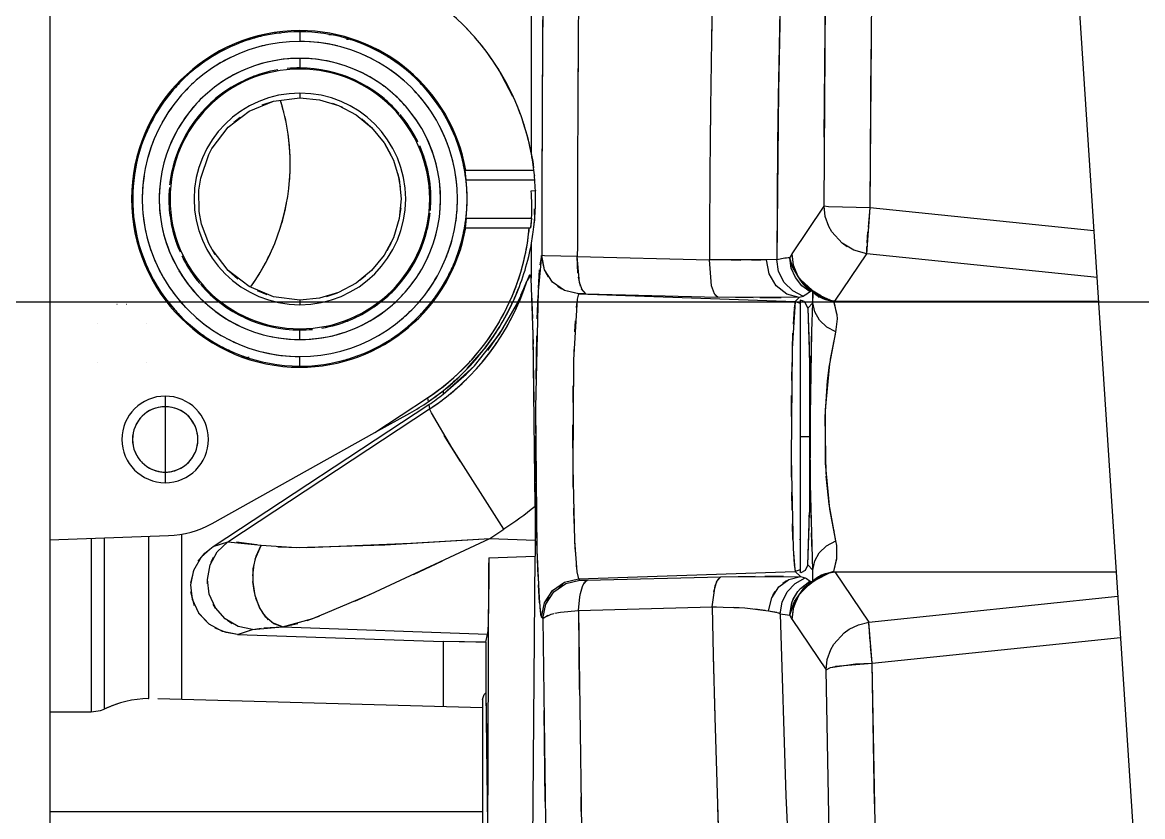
# Model space of a CAD drawing. Header units: millimetres. Extents: x 1084702 to 1166801, y 36632 to 124519.
# Drawn here: x 1103294.9 to 1103411.4, y 50076.4 to 50159 of the extents above; entities that cross this region are included whole.
import ezdxf

# ---------------------------------------------------------------- set-up
doc = ezdxf.new("R2010")
doc.units = ezdxf.units.MM
doc.header["$LTSCALE"] = 250
doc.linetypes.add('CENTER', pattern=[3, 2.5, -0.25, 0, -0.25])
doc.layers.get('0').update_dxf_attribs({"color": 255})
doc.layers.add('%posline', color=240, linetype='Continuous')
doc.layers.add('%symbol', color=1, linetype='Continuous')
doc.styles.add('ROMANS', font='ROMANS.shx', dxfattribs={"height": 100})
doc.dimstyles.new('dott', dxfattribs={"dimscale": 100, "dimtxt": 150, "dimasz": 0.01, "dimexe": 0.5, "dimexo": 1, "dimgap": 1, "dimtad": 1, "dimdsep": 46, "dimtxsty": 'ROMANS', "dimcen": 1.5, "dimclrd": 1, "dimclre": 1, "dimclrt": 2, "dimazin": 2, "dimtfac": 1, "dimtmove": 2, "dimatfit": 3, "dimldrblk": 'DOT', "dimfxl": 1, "dimtvp": 100, "dimtolj": 1, "dimarcsym": 0})

# ---------------------------------------------------------------- blocks, each defined once
blk = doc.blocks.new('_Dot')
at = {"color": 0, "linetype": 'ByBlock', "lineweight": -2}
blk.add_line((-0.5, 0), (-1, 0), dxfattribs=at)
at = {"color": 0, "linetype": 'ByBlock', "const_width": 0.5}
blk.add_lwpolyline([(-0.25, 0, 1), (0.25, 0, 1)], format="xyb", close=True, dxfattribs=at)
blk = doc.blocks.new('GENERATOR-BORDE')
for p, q in [((-1442.15, 77.43), (-1412.9, -368.89)), ((-1496.05, 50.28), (-1496.05, 15.36)), ((-1496.05, 50.28), (-1496.05, 15.36)), ((-1546.11, 49.4), (-1546.11, -24.73)), ((-1546.11, 49.4), (-1546.11, -24.73)), ((-1520.11, 28.2), (-1520.11, 28.08)), ((-1520.11, 28.2), (-1520.11, 28.08)), ((-1520.11, 28.08), (-1520.11, 27.08)), ((-1520.11, 28.08), (-1520.11, 27.08)), ((-1524.29, 27.63), (-1524.12, 27.62)), ((-1524.29, 27.63), (-1524.12, 27.62)), ((-1515.27, 27.31), (-1515.05, 27.31)), ((-1515.27, 27.31), (-1515.05, 27.31)), ((-1501.38, 26.83), (-1501.38, 26.83)), ((-1520.11, 25.32), (-1520.11, 24.32)), ((-1520.11, 25.32), (-1520.11, 24.32)), ((-1520.11, 24.32), (-1520.11, 24.2)), ((-1520.11, 24.32), (-1520.11, 24.2)), ((-1499.54, 24.3), (-1498.01, 21.37)), ((-1520.11, 21.7), (-1520.11, 21.23)), ((-1520.11, 21.7), (-1520.11, 21.23)), ((-1505.37, 19.94), (-1505.37, 19.8)), ((-1505.37, 19.94), (-1505.37, 19.8)), ((-1497.67, 20.7), (-1497.58, 20.54)), ((-1505.37, 17.61), (-1505.37, 17.61)), ((-1505.37, 17.61), (-1505.37, 17.61)), ((-1496.19, 16.1), (-1495.91, 14.59)), ((-1496.19, 16.1), (-1496.19, 16.1)), ((-1496.02, 15.08), (-1495.91, 14.59)), ((-1495.91, 14.59), (-1495.9, 14.39)), ((-1495.91, 14.59), (-1495.83, 13.94)), ((-1502.94, 13.7), (-1502.87, 13.7)), ((-1502.94, 13.7), (-1502.87, 13.7)), ((-1502.87, 13.7), (-1495.79, 13.7)), ((-1502.87, 13.7), (-1495.79, 13.7)), ((-1495.73, 13.18), (-1495.73, 13.14)), ((-1502.83, 12.7), (-1495.69, 12.7)), ((-1502.83, 12.7), (-1495.69, 12.7)), ((-1496.06, 11.55), (-1495.62, 11.59)), ((-1496.06, 11.55), (-1495.62, 11.59)), ((-1495.63, 11.62), (-1495.62, 11.57)), ((-1495.63, 11.62), (-1495.63, 11.62)), ((-1495.63, 11.62), (-1495.62, 11.59)), ((-1495.63, 11.62), (-1495.62, 11.59)), ((-1495.75, 9.68), (-1495.71, 8.41)), ((-1468.95, 5.01), (-1465.62, 9.94)), ((-1468.95, 5.01), (-1465.62, 9.94)), ((-1502.83, 8.7), (-1496.03, 8.7)), ((-1502.83, 8.7), (-1496.03, 8.7)), ((-1470.51, 8.95), (-1470.5, 8.96)), ((-1470.51, 8.95), (-1470.5, 8.96)), ((-1502.94, 7.7), (-1502.87, 7.7)), ((-1502.94, 7.7), (-1502.87, 7.7)), ((-1502.87, 7.7), (-1496.26, 7.7)), ((-1502.87, 7.7), (-1496.26, 7.7)), ((-1500.1, 7.7), (-1500.1, 7.67)), ((-1496.26, 7.7), (-1496.15, 7.7)), ((-1496.26, 7.7), (-1496.15, 7.7)), ((-1496.26, 7.7), (-1496.15, 7.7)), ((-1496.05, 6.12), (-1496.05, 2.45)), ((-1496.05, 6.12), (-1496.05, 2.45)), ((-1494.98, 4.82), (-1494.97, 4.83)), ((-1494.98, 4.82), (-1494.97, 4.83)), ((-1491.27, 4.71), (-1477.54, 4.37)), ((-1491.27, 4.71), (-1477.54, 4.37)), ((-1464.51, 0.08), (-1461.18, 5.01)), ((-1464.51, 0.08), (-1461.18, 5.01)), ((-1497.01, 2.37), (-1497, 2.38)), ((-1497.01, 2.37), (-1497, 2.38)), ((-1497.01, 2.37), (-1497, 2.38)), ((-1468.56, 3.14), (-1468.47, 3.14)), ((-1505.37, 1.6), (-1505.37, 1.47)), ((-1505.37, 1.6), (-1505.37, 1.47)), ((-1497.54, 0.97), (-1497.38, 1.38)), ((-1496.49, 2.23), (-1496.49, 2.23)), ((-1520.11, 0.17), (-1520.11, -0.3)), ((-1520.11, 0.17), (-1520.11, -0.3)), ((-1491.13, 0.82), (-1491.11, 0.83)), ((-1491.13, 0.82), (-1491.11, 0.83)), ((-1491.13, 0.82), (-1468.61, 0.03)), ((-1491.13, 0.82), (-1468.61, 0.03)), ((-1490.37, 0.84), (-1476.65, 0.49)), ((-1468.61, 0.03), (-1468.2, 0.44)), ((-1468.61, 0.03), (-1468.2, 0.44)), ((-1468.11, 0.16), (-1468.11, -0.12)), ((-1468.11, 0.16), (-1468.11, -0.12)), ((-1468.11, 0.12), (-1468.11, -0.12)), ((-1467.7, 0), (-1467.65, 0)), ((-1467.7, 0), (-1467.65, 0)), ((-1466.77, 0.99), (-1466.77, 1.01)), ((-1466.77, 0.99), (-1466.77, 1.01)), ((-1466.77, 0.99), (-1464.94, 0.16)), ((-1466.77, 0), (-1466.77, 0)), ((-1466.77, 0), (-1466.77, 0)), ((-1464.94, 0.16), (-1464.91, 0.15)), ((-1464.58, 0.05), (-1464.51, 0.08)), ((-1464.58, 0.05), (-1464.51, 0.08)), ((-1464.51, 0.08), (-1437.08, 0.08)), ((-1539.14, -0.24), (-1539.12, -0.23)), ((-1538.12, -0.23), (-1538.1, -0.24)), ((-1468.11, -0.12), (-1468.11, -27.86)), ((-1468.11, -0.12), (-1468.11, -0.7)), ((-1467.32, -0.64), (-1466.78, -0.1)), ((-1467.32, -0.64), (-1466.78, -0.1)), ((-1541.19, -2.3), (-1541.19, -2.3)), ((-1536.05, -2.3), (-1536.05, -2.3)), ((-1468.11, -1.49), (-1468.11, -1.5)), ((-1520.11, -2.8), (-1520.11, -2.92)), ((-1520.11, -2.8), (-1520.11, -2.92)), ((-1520.11, -3.92), (-1520.11, -2.92)), ((-1520.11, -3.92), (-1520.11, -2.92)), ((-1500.95, -4.92), (-1499.72, -3.19)), ((-1499.72, -3.19), (-1499.7, -3.14)), ((-1468.11, -3.12), (-1468.11, -4.52)), ((-1467.22, -3.16), (-1467.22, -3.16)), ((-1467.22, -3.16), (-1467.22, -3.16)), ((-1466.9, -3.17), (-1466.9, -3.17)), ((-1466.9, -3.17), (-1466.9, -3.17)), ((-1464.66, -4.35), (-1464.63, -4.35)), ((-1464.66, -4.35), (-1464.63, -4.35)), ((-1464.64, -4.22), (-1464.59, -4.14)), ((-1464.64, -4.22), (-1464.59, -4.14)), ((-1527.59, -5), (-1527.45, -4.99)), ((-1527.59, -5), (-1527.45, -4.99)), ((-1526.07, -5.74), (-1525.8, -5.74)), ((-1525.51, -5.75), (-1525.38, -5.75)), ((-1520.11, -6.68), (-1520.11, -5.68)), ((-1520.11, -6.68), (-1520.11, -5.68)), ((-1502.71, -6.93), (-1500.95, -4.92)), ((-1468.11, -5.78), (-1468.11, -7.98)), ((-1541.19, -6.3), (-1541.18, -6.32)), ((-1541.19, -6.3), (-1541.19, -6.3)), ((-1536.06, -6.32), (-1536.05, -6.3)), ((-1536.05, -6.3), (-1536.05, -6.3)), ((-1520.11, -6.68), (-1520.11, -6.8)), ((-1520.11, -6.68), (-1520.11, -6.8)), ((-1502.5, -6.15), (-1502.46, -6.15)), ((-1502.03, -6.16), (-1502.03, -6.16)), ((-1495.56, -6.27), (-1495.55, -6.27)), ((-1491.66, -6.34), (-1491.66, -6.34)), ((-1467.14, -6.11), (-1467.14, -9.87)), ((-1505.21, -9.24), (-1503.69, -7.93)), ((-1502.93, -7.18), (-1502.87, -7.12)), ((-1506.76, -10.38), (-1505.21, -9.24)), ((-1505.21, -9.24), (-1505.21, -9.61)), ((-1505.21, -9.24), (-1505.21, -9.61)), ((-1468.11, -8.72), (-1468.11, -10.63)), ((-1534.11, -9.8), (-1534.11, -10.9)), ((-1534.11, -9.8), (-1534.11, -10.9)), ((-1512.31, -13.59), (-1506.83, -9.97)), ((-1512.31, -13.59), (-1506.83, -9.97)), ((-1506.83, -9.97), (-1506.76, -10.38)), ((-1506.83, -9.97), (-1506.76, -10.38)), ((-1467.14, -9.48), (-1467.14, -14)), ((-1534.11, -10.9), (-1534.11, -14.3)), ((-1534.11, -10.9), (-1534.11, -14.3)), ((-1529.14, -25.43), (-1506.71, -10.67)), ((-1529.14, -25.43), (-1506.71, -10.67)), ((-1527.61, -24.94), (-1506.62, -11.13)), ((-1527.61, -24.94), (-1506.62, -11.13)), ((-1512.31, -13.59), (-1508.69, -11.57)), ((-1512.31, -13.59), (-1508.69, -11.57)), ((-1506.71, -10.67), (-1506.62, -11.13)), ((-1506.71, -10.67), (-1506.62, -11.13)), ((-1468.11, -12.32), (-1468.11, -13.63)), ((-1529.24, -23.03), (-1512.31, -13.59)), ((-1529.24, -23.03), (-1512.31, -13.59)), ((-1538.59, -14), (-1538.53, -14)), ((-1538.59, -14), (-1538.53, -14)), ((-1534.11, -14.3), (-1534.11, -17.7)), ((-1534.11, -14.3), (-1534.11, -17.7)), ((-1491.76, -14), (-1491.75, -14)), ((-1491.76, -14), (-1491.75, -14)), ((-1468.11, -14), (-1467.83, -14)), ((-1468.11, -14), (-1467.83, -14)), ((-1467.83, -14), (-1467.14, -14)), ((-1467.83, -14), (-1467.14, -14)), ((-1467.14, -14), (-1467.07, -14)), ((-1467.14, -14), (-1467.07, -14)), ((-1467.14, -14), (-1467.14, -18.52)), ((-1468.11, -16.1), (-1468.11, -17.79)), ((-1534.11, -17.7), (-1534.11, -18.8)), ((-1534.11, -17.7), (-1534.11, -18.8)), ((-1467.14, -18.13), (-1467.14, -21.89)), ((-1468.11, -19.68), (-1468.11, -21.02)), ((-1495.66, -21.25), (-1495.66, -24.76)), ((-1495.66, -21.25), (-1495.66, -24.76)), ((-1495.56, -21.73), (-1495.55, -21.73)), ((-1491.66, -21.66), (-1491.66, -21.66)), ((-1468.11, -22.67), (-1468.11, -25.89)), ((-1546.11, -24.73), (-1533.76, -24.29)), ((-1546.11, -24.73), (-1533.76, -24.29)), ((-1535.83, -24.37), (-1535.83, -41.24)), ((-1535.83, -24.37), (-1535.83, -41.24)), ((-1532.43, -24.16), (-1532.43, -41.32)), ((-1532.43, -24.16), (-1532.43, -41.32)), ((-1500.38, -24.59), (-1498.9, -23.62)), ((-1500.38, -24.59), (-1498.9, -23.62)), ((-1464.66, -23.65), (-1464.62, -23.65)), ((-1464.66, -23.65), (-1464.62, -23.65)), ((-1464.64, -23.78), (-1464.58, -23.87)), ((-1464.64, -23.78), (-1464.58, -23.87)), ((-1546.11, -24.73), (-1546.11, -42.61)), ((-1546.11, -24.73), (-1546.11, -42.61)), ((-1541.8, -24.57), (-1541.8, -42.63)), ((-1541.8, -24.57), (-1541.8, -42.63)), ((-1540.44, -24.53), (-1540.44, -42.35)), ((-1540.44, -24.53), (-1540.44, -42.35)), ((-1529.14, -25.43), (-1527.61, -24.94)), ((-1529.14, -25.43), (-1527.61, -24.94)), ((-1500.38, -24.59), (-1495.66, -24.76)), ((-1500.38, -24.59), (-1495.66, -24.76)), ((-1500.45, -26.62), (-1495.66, -26.45)), ((-1495.88, -56.44), (-1495.65, -26.45)), ((-1495.88, -56.44), (-1495.65, -26.45)), ((-1495.66, -26.45), (-1495.65, -26.45)), ((-1495.66, -26.45), (-1495.65, -26.45)), ((-1495.66, -26.45), (-1495.65, -26.45)), ((-1524.88, -27.55), (-1524.86, -27.55)), ((-1524.88, -27.55), (-1524.86, -27.55)), ((-1500.56, -56.35), (-1500.45, -27.13)), ((-1500.56, -56.35), (-1500.45, -27.13)), ((-1468.11, -27.13), (-1468.11, -27.86)), ((-1468.11, -27.86), (-1468.11, -28.15)), ((-1468.11, -27.86), (-1468.11, -28.1)), ((-1468.11, -27.86), (-1468.11, -28.15)), ((-1467.32, -27.34), (-1466.78, -27.88)), ((-1467.32, -27.34), (-1466.78, -27.88)), ((-1507.88, -28.14), (-1507.87, -28.15)), ((-1507.88, -28.14), (-1507.87, -28.15)), ((-1491.13, -28.8), (-1468.61, -28.02)), ((-1491.13, -28.8), (-1468.61, -28.02)), ((-1491.13, -28.8), (-1490.99, -28.94)), ((-1491.13, -28.8), (-1490.99, -28.94)), ((-1490.24, -28.95), (-1476.35, -28.6)), ((-1490.24, -28.95), (-1476.35, -28.6)), ((-1468.61, -28.02), (-1468.08, -28.55)), ((-1468.61, -28.02), (-1468.08, -28.55)), ((-1466.78, -28.97), (-1465.87, -28.41)), ((-1466.78, -28.98), (-1465.87, -28.41)), ((-1466.78, -28.98), (-1465.97, -28.48)), ((-1466.78, -28.97), (-1466.77, -29)), ((-1466.78, -28.97), (-1466.77, -29)), ((-1465.97, -28.48), (-1465.87, -28.41)), ((-1465.87, -28.41), (-1464.83, -28.1)), ((-1465.87, -28.41), (-1465.06, -28.18)), ((-1465.87, -28.41), (-1465.84, -28.39)), ((-1465.64, -28.3), (-1464.83, -28.1)), ((-1464.6, -28.04), (-1464.51, -28.08)), ((-1464.6, -28.04), (-1464.51, -28.08)), ((-1464.51, -28.08), (-1460.96, -33.32)), ((-1464.51, -28.08), (-1435.24, -28.08)), ((-1464.51, -28.08), (-1460.96, -33.32)), ((-1491.14, -32.08), (-1477.24, -31.72)), ((-1491.14, -32.08), (-1477.24, -31.72)), ((-1494.98, -32.8), (-1494.84, -32.93)), ((-1494.98, -32.8), (-1494.84, -32.93)), ((-1468.95, -33.01), (-1465.41, -38.25)), ((-1468.95, -33.01), (-1465.41, -38.25)), ((-1526.58, -34.57), (-1525.05, -34.08)), ((-1526.58, -34.57), (-1525.05, -34.08)), ((-1526.58, -34.57), (-1505.21, -35.32)), ((-1526.58, -34.57), (-1505.21, -35.32)), ((-1521.92, -33.79), (-1500.61, -34.54)), ((-1521.92, -33.79), (-1500.61, -34.54)), ((-1500.78, -35.37), (-1500.61, -34.54)), ((-1500.78, -35.37), (-1500.61, -34.54)), ((-1505.21, -35.32), (-1505.21, -42.06)), ((-1505.21, -35.32), (-1505.21, -42.06)), ((-1500.78, -35.37), (-1500.78, -40.64)), ((-1500.78, -35.37), (-1500.78, -40.64)), ((-1500.82, -40.7), (-1500.78, -40.65)), ((-1535.83, -41.24), (-1535.83, -41.24)), ((-1534.86, -41.25), (-1501.11, -42.17)), ((-1501.11, -41.35), (-1501.11, -42)), ((-1501.11, -41.35), (-1501.11, -42)), ((-1546.11, -42.61), (-1541.8, -42.63)), ((-1546.11, -42.61), (-1546.11, -44.73)), ((-1546.11, -42.61), (-1541.8, -42.63)), ((-1546.11, -42.61), (-1546.11, -53)), ((-1501.11, -42), (-1501.11, -42.17)), ((-1501.11, -42.17), (-1501.11, -53)), ((-1501.11, -42.19), (-1501.11, -42.2)), ((-1501.11, -42.42), (-1501.11, -43.18)), ((-1501.11, -43.78), (-1501.11, -45.24)), ((-1546.11, -45.63), (-1546.11, -48.54)), ((-1501.11, -46.21), (-1501.11, -48.9)), ((-1546.11, -48.96), (-1546.11, -53)), ((-1501.11, -49.28), (-1501.11, -53)), ((-1460.42, -50.64), (-1460.41, -50.64)), ((-1460.42, -50.64), (-1460.41, -50.64)), ((-1546.11, -53), (-1546.11, -54.42)), ((-1546.11, -53), (-1546.11, -54.42)), ((-1546.11, -53), (-1501.11, -53)), ((-1546.11, -53), (-1501.11, -53)), ((-1501.11, -53), (-1501.11, -56.51)), ((-1501.11, -53), (-1501.11, -63.83))]:
    blk.add_line(p, q)
at = {"linetype": 'CENTER'}
blk.add_line((-2671.23, 0), (68.87, 0), dxfattribs=at)
for points in [[(-1465.62, 9.94), (-1465.43, 36.93), (-1465.01, 63.6), (-1464.37, 89.68)], [(-1460.82, 9.76), (-1460.62, 36.29), (-1460.2, 62.48), (-1459.56, 88.11)], [(-1469.42, 55.65), (-1470, 39.21), (-1470.37, 22.01), (-1470.54, 4.39)], [(-1470.18, 32.27), (-1470.3, 26.55)], [(-1465.59, 17.13), (-1465.48, 32)], [(-1522.12, 27.91), (-1522.72, 27.93)], [(-1522.12, 27.91), (-1522.72, 27.93)], [(-1516.27, 27.74), (-1517.11, 27.77)], [(-1516.27, 27.74), (-1517.11, 27.77)], [(-1470.3, 26.52), (-1470.38, 21.34)], [(-1460.82, 9.76), (-1460.72, 26.29)], [(-1529.24, 15.97), (-1527.56, 18.15), (-1525.38, 19.82), (-1522.84, 20.87), (-1520.11, 21.23)], [(-1520.11, 21.23), (-1518.06, 21.02), (-1516.08, 20.42), (-1514.27, 19.45), (-1512.67, 18.14), (-1511.36, 16.55), (-1510.39, 14.73), (-1509.8, 12.75), (-1509.59, 10.7), (-1509.8, 8.65), (-1510.39, 6.67), (-1511.36, 4.85), (-1512.67, 3.26), (-1514.27, 1.95), (-1516.08, 0.98), (-1518.06, 0.38), (-1520.11, 0.17)], [(-1470.38, 21.33), (-1470.45, 16.42)], [(-1524.02, 20.48), (-1522.84, 20.87)], [(-1516.71, 20.66), (-1515.69, 20.25)], [(-1526.97, 18.7), (-1526.31, 19.21)], [(-1513.68, 19.03), (-1512.69, 18.16)], [(-1511.33, 16.49), (-1510.65, 15.3)], [(-1470.45, 16.41), (-1470.54, 4.39)], [(-1530.42, 12.86), (-1529.58, 15.32)], [(-1529.58, 15.32), (-1529.18, 16.07)], [(-1530.61, 11.63), (-1530.42, 12.86)], [(-1509.92, 13.31), (-1509.67, 11.97)], [(-1502.83, 12.7), (-1502.94, 13.7)], [(-1502.83, 12.7), (-1502.89, 13.23)], [(-1530.57, 9.41), (-1530.61, 11.63)], [(-1530.32, 8.08), (-1530.57, 9.41)], [(-1509.63, 9.78), (-1509.82, 8.53)], [(-1465.13, 7.84), (-1465.49, 8.86), (-1465.62, 9.94)], [(-1460.82, 9.76), (-1465.14, 9.87), (-1465.62, 9.94)], [(-1460.82, 9.76), (-1465.14, 9.87), (-1465.62, 9.94)], [(-1461.18, 5.01), (-1460.82, 9.76)], [(-1461.01, 7.77), (-1460.82, 9.76)], [(-1437.56, 7.38), (-1460.82, 9.76)], [(-1502.83, 8.7), (-1502.94, 7.7)], [(-1502.83, 8.7), (-1502.89, 8.17)], [(-1496.03, 8.7), (-1496.13, 7.78), (-1496.15, 7.7)], [(-1496.03, 8.7), (-1496.1, 7.94)], [(-1529.58, 6.08), (-1530.32, 8.08)], [(-1496.1, 7.94), (-1496.15, 7.7)], [(-1464.82, 7.29), (-1465.13, 7.84)], [(-1464.82, 7.29), (-1465.13, 7.84)], [(-1463.74, 6.09), (-1464.82, 7.28)], [(-1461.14, 6.13), (-1461.05, 7.27)], [(-1528.9, 4.89), (-1529.58, 6.08)], [(-1510.63, 6.14), (-1511.07, 5.32)], [(-1461.18, 5.01), (-1462.53, 5.37), (-1463.74, 6.09)], [(-1463.22, 5.72), (-1463.74, 6.09)], [(-1520.11, 0.17), (-1522.84, 0.53), (-1525.38, 1.58), (-1527.56, 3.25), (-1529.24, 5.43)], [(-1494.98, 4.82), (-1495.35, 1.1), (-1495.61, -11), (-1495.47, -25.8), (-1495.25, -30.82), (-1495.08, -32.51), (-1494.98, -32.8)], [(-1494.98, 4.82), (-1495.17, 3.85)], [(-1491.13, 0.82), (-1492.61, 1.17), (-1493.86, 2.04), (-1494.69, 3.32), (-1494.98, 4.82)], [(-1491.13, 0.82), (-1492.61, 1.17), (-1493.86, 2.04), (-1494.69, 3.32), (-1494.98, 4.82)], [(-1491.27, 4.71), (-1494.67, 4.79), (-1494.97, 4.83)], [(-1491.11, 0.83), (-1492.6, 1.18), (-1493.85, 2.05), (-1494.68, 3.33), (-1494.97, 4.83)], [(-1491.27, 4.71), (-1494.67, 4.79), (-1494.97, 4.83)], [(-1490.37, 0.84), (-1490.74, 1.18), (-1491.04, 2.02), (-1491.27, 4.71)], [(-1491.2, 3), (-1491.27, 4.71)], [(-1468.31, 2.62), (-1468.78, 3.77), (-1468.95, 5.01)], [(-1468.37, 2.73), (-1468.8, 3.83), (-1468.95, 5.01)], [(-1461.18, 5.01), (-1461.16, 5.76)], [(-1437.24, 2.52), (-1461.18, 5.01)], [(-1471.6, 4.38), (-1477.54, 4.37)], [(-1477.3, 4.36), (-1477.54, 4.37)], [(-1476.65, 0.49), (-1477.01, 0.83), (-1477.31, 1.68), (-1477.54, 4.37)], [(-1474.27, 4.31), (-1475.28, 4.32)], [(-1474.69, 4.32), (-1474.69, 4.31)], [(-1474.69, 4.32), (-1474.69, 4.31)], [(-1472.2, 4.35), (-1473.15, 4.32)], [(-1473.14, 4.32), (-1473.14, 4.32)], [(-1473.14, 4.32), (-1473.14, 4.32)], [(-1470.54, 4.39), (-1471.6, 4.38)], [(-1468.2, 0.44), (-1469.49, 0.79), (-1470.59, 1.66), (-1471.32, 2.91), (-1471.6, 4.38)], [(-1468.2, 0.44), (-1469.49, 0.79), (-1470.59, 1.66), (-1471.32, 2.91), (-1471.6, 4.38)], [(-1471.6, 4.38), (-1471.6, 4.38)], [(-1467.75, 0.57), (-1468.87, 1.14), (-1469.76, 2.03), (-1470.34, 3.14), (-1470.54, 4.39)], [(-1470.54, 4.39), (-1470.54, 4.38)], [(-1467.75, 0.57), (-1468.87, 1.14), (-1469.76, 2.03), (-1470.34, 3.14), (-1470.54, 4.39)], [(-1468.76, 3.32), (-1469.16, 4.49), (-1469.17, 4.59)], [(-1467.05, 1.05), (-1467.92, 1.68), (-1468.6, 2.52), (-1469.03, 3.52), (-1469.17, 4.59)], [(-1467.05, 1.05), (-1467.92, 1.68), (-1468.6, 2.52), (-1469.03, 3.52), (-1469.17, 4.59)], [(-1468.31, 2.62), (-1468.93, 3.7), (-1469.17, 4.57)], [(-1526.55, 2.36), (-1527.53, 3.22)], [(-1513.28, 2.7), (-1513.86, 2.24)], [(-1496.2, 2.82), (-1496.49, 2.23)], [(-1496.05, 2.45), (-1496.12, 2.82), (-1496.49, 2.23)], [(-1496.23, 2.8), (-1496.49, 2.23)], [(-1496.2, 2.82), (-1496.22, 2.8)], [(-1495.84, -4.41), (-1496.05, 2.45)], [(-1495.22, 3.32), (-1495.34, 1.44)], [(-1494.28, 2.58), (-1494.55, 3.05)], [(-1490.93, 1.64), (-1491.14, 2.57)], [(-1468.3, 2.61), (-1468.31, 2.63)], [(-1466.87, 1.21), (-1468.04, 2.28), (-1468.31, 2.62)], [(-1467.6, 1.82), (-1468.28, 2.58)], [(-1497.14, 0.68), (-1496.89, 1.24)], [(-1497.12, 0.72), (-1496.49, 2.23)], [(-1496.49, 2.23), (-1496.49, 2.23)], [(-1492.88, 1.31), (-1493.33, 1.6)], [(-1490.37, 0.84), (-1490.82, 1.34)], [(-1466.77, 1.02), (-1466.77, 1.02), (-1466.79, 1.05), (-1466.72, 0.99), (-1467.83, 2), (-1466.11, 0.47), (-1466.11, 0.47), (-1466.81, 1.11), (-1466.78, 1.09), (-1466.91, 1.11)], [(-1466.77, 1.02), (-1466.79, 1.05), (-1466.72, 0.99), (-1467.83, 2), (-1466.11, 0.47), (-1466.11, 0.47), (-1466.81, 1.11), (-1466.78, 1.09), (-1466.81, 1.11)], [(-1466.75, 1.12), (-1466.87, 1.21)], [(-1466.77, 1.13), (-1466.84, 1.18)], [(-1523.51, 0.73), (-1524.53, 1.14)], [(-1516.22, 0.92), (-1517.38, 0.53)], [(-1505.21, -9.61), (-1501.95, -6.64), (-1499.36, -3.36), (-1497.59, -0.3), (-1497.12, 0.71)], [(-1495.91, -1.74), (-1495.98, 0.82)], [(-1495.37, 0.65), (-1495.46, -1.77)], [(-1491.13, 0.82), (-1491.28, 0.27), (-1491.66, -6.02), (-1491.74, -17.2), (-1491.55, -24.84), (-1491.31, -28.06), (-1491.13, -28.8)], [(-1491.32, 0.02), (-1491.38, -0.57)], [(-1490.37, 0.84), (-1491.11, 0.83)], [(-1490.37, 0.84), (-1491.11, 0.83)], [(-1476.65, 0.49), (-1476.89, 0.66), (-1477.12, 1.06)], [(-1472.98, 0.42), (-1476.65, 0.49)], [(-1468.2, 0.44), (-1476.65, 0.49)], [(-1470.06, 0.41), (-1472.29, 0.41)], [(-1468.61, 0.03), (-1468.94, -4.84), (-1469.04, -16.22), (-1468.84, -25.69), (-1468.67, -27.82), (-1468.61, -28.02)], [(-1468.61, 0.03), (-1468.73, -0.64)], [(-1468.61, 0.03), (-1468.11, -0.12)], [(-1468.61, 0.03), (-1468.11, -0.12)], [(-1467.75, 0.57), (-1468.2, 0.44)], [(-1467.75, 0.57), (-1468.2, 0.44)], [(-1467.75, 0.08), (-1468.09, 0.18), (-1468.11, 0.16)], [(-1467.32, -0.64), (-1467.58, -0.06), (-1467.72, 0.05)], [(-1466.81, 1.11), (-1466.78, 1.09), (-1466.91, 1.11)], [(-1466.78, -0.1), (-1466.77, 0.87)], [(-1466.78, -0.1), (-1466.76, 0.82)], [(-1466.17, 0.59), (-1466.77, 1.01)], [(-1466.77, 0.88), (-1466.77, 0.99)], [(-1465.89, 0.58), (-1466.75, 1.12)], [(-1464.94, 0.15), (-1465.85, 0.44), (-1466.66, 0.93)], [(-1465.17, 0.25), (-1465.74, 0.51)], [(-1465.14, 0.24), (-1465.59, 0.44)], [(-1465.03, 0.19), (-1465.13, 0.23)], [(-1464.51, 0.08), (-1464.76, 0.12)], [(-1464.51, 0.08), (-1464.76, 0.12)], [(-1464.28, -1.27), (-1464.58, 0.05)], [(-1464.58, 0.05), (-1464.58, 0.05)], [(-1495.98, -0.39), (-1495.98, -0.39)], [(-1495.44, -0.62), (-1495.44, -0.62)], [(-1468.74, -0.71), (-1468.84, -2.33)], [(-1467.32, -0.64), (-1467.18, -4.65)], [(-1467.32, -0.64), (-1467.14, -6.11)], [(-1467.07, -14), (-1466.9, -3.08), (-1466.78, -0.1)], [(-1464.38, -3.13), (-1465.34, -2.62), (-1466.1, -1.9), (-1466.59, -1.04), (-1466.78, -0.1)], [(-1464.38, -3.13), (-1465.34, -2.62), (-1466.1, -1.9), (-1466.59, -1.04), (-1466.78, -0.1)], [(-1464.27, -1.35), (-1464.57, -0.08)], [(-1495.66, -21.25), (-1495.86, -3.52), (-1495.89, -2.25)], [(-1491.49, -1.97), (-1491.55, -3.11)], [(-1464.38, -3.14), (-1464.23, -1.76), (-1464.27, -1.36)], [(-1500.57, -5.04), (-1498.96, -2.75)], [(-1468.89, -3.27), (-1468.94, -4.91)], [(-1466.94, -4.37), (-1466.89, -2.74)], [(-1464.38, -24.85), (-1465.03, -21.56), (-1465.47, -16.76), (-1465.47, -11.24), (-1465.03, -6.44), (-1464.38, -3.14)], [(-1464.96, -5.95), (-1464.44, -3.37)], [(-1464.38, -3.15), (-1464.38, -3.14)], [(-1495.51, -3.53), (-1495.58, -8.04)], [(-1467.25, -3.69), (-1467.25, -3.69)], [(-1467.25, -3.69), (-1467.25, -3.69)], [(-1466.96, -3.8), (-1466.97, -3.8)], [(-1466.96, -3.8), (-1466.97, -3.8)], [(-1495.83, -5.16), (-1495.84, -4.69)], [(-1491.62, -4.96), (-1491.67, -6.49)], [(-1467.16, -5.53), (-1467.14, -6.11)], [(-1467.03, -8.41), (-1466.98, -5.64)], [(-1505.21, -9.61), (-1502.82, -7.53), (-1502.1, -6.8)], [(-1495.74, -10.43), (-1495.81, -6.01)], [(-1468.97, -6.32), (-1469.01, -8.19)], [(-1467.14, -6.11), (-1467.07, -14)], [(-1465.41, -17.92), (-1465.5, -11.96), (-1465.25, -8.2), (-1465.05, -6.56)], [(-1491.72, -8.74), (-1491.74, -10.46)], [(-1495.6, -10.28), (-1495.62, -13.68)], [(-1469.03, -9.72), (-1469.04, -11.91)], [(-1467.07, -13.81), (-1467.04, -9.63)], [(-1498.9, -23.62), (-1504.32, -15.15), (-1506.44, -11.55), (-1506.62, -11.13)], [(-1491.76, -12.78), (-1491.76, -15.2)], [(-1503.41, -16.61), (-1505.1, -13.88)], [(-1495.68, -16.23), (-1495.69, -13.94)], [(-1495.62, -14.68), (-1495.6, -18.73)], [(-1467.07, -14), (-1467.14, -21.89)], [(-1467.07, -14), (-1467.09, -18.52)], [(-1466.78, -27.88), (-1467.05, -17.67), (-1467.07, -14)], [(-1467.04, -18.53), (-1467.07, -14.28)], [(-1469.04, -16.08), (-1469.03, -18.22)], [(-1495.66, -21.25), (-1495.67, -16.4)], [(-1491.74, -17.5), (-1491.72, -19.26)], [(-1464.38, -24.85), (-1465.1, -21.05), (-1465.39, -18.11)], [(-1469.01, -19.79), (-1468.97, -21.62)], [(-1466.97, -22.49), (-1467.03, -19.73)], [(-1495.58, -20.25), (-1495.5, -24.56)], [(-1491.67, -21.46), (-1491.62, -23.03)], [(-1467.32, -27.34), (-1467.14, -21.89)], [(-1467.15, -22.39), (-1467.14, -21.91)], [(-1467.14, -21.89), (-1467.14, -21.89)], [(-1468.94, -23.07), (-1468.89, -24.71)], [(-1467.32, -27.34), (-1467.17, -23.29)], [(-1467.25, -24.31), (-1467.25, -24.31)], [(-1467.25, -24.31), (-1467.25, -24.31)], [(-1466.97, -24.2), (-1466.96, -24.2)], [(-1466.97, -24.2), (-1466.96, -24.2)], [(-1466.87, -25.93), (-1466.93, -24.02)], [(-1526.58, -34.57), (-1528.16, -34.27), (-1529.55, -33.52), (-1530.63, -32.38), (-1531.29, -30.96), (-1531.46, -29.41), (-1531.13, -27.88), (-1530.33, -26.51), (-1529.14, -25.43)], [(-1530.67, -26.97), (-1529.99, -26.12), (-1529.14, -25.43)], [(-1525.05, -34.08), (-1526.54, -33.75), (-1527.86, -32.97), (-1528.89, -31.82), (-1529.53, -30.4), (-1529.72, -28.85), (-1529.44, -27.33), (-1528.71, -25.99), (-1527.61, -24.94)], [(-1527.61, -24.94), (-1524.14, -25.31)], [(-1526.69, -24.96), (-1524.57, -25.24)], [(-1521.92, -33.79), (-1522.82, -33.47), (-1523.64, -32.78), (-1524.3, -31.78), (-1524.76, -30.54), (-1524.98, -29.16), (-1524.95, -27.76), (-1524.66, -26.44), (-1524.13, -25.31)], [(-1524.75, -26.76), (-1524.15, -25.34)], [(-1524.14, -25.31), (-1524.13, -25.31)], [(-1524.14, -25.31), (-1524.13, -25.31)], [(-1524.13, -25.31), (-1520.46, -25.54), (-1511.29, -25.25), (-1500.38, -24.59)], [(-1522.4, -25.48), (-1520.13, -25.54)], [(-1521.92, -33.79), (-1518.77, -32.91), (-1512.77, -30.4), (-1500.38, -24.59)], [(-1519.38, -25.54), (-1508.59, -25.1), (-1500.38, -24.59)], [(-1500.38, -24.59), (-1500.38, -24.59)], [(-1495.66, -24.76), (-1495.66, -26.45)], [(-1495.66, -24.76), (-1495.66, -26.45)], [(-1495.5, -24.87), (-1495.38, -28.57)], [(-1491.55, -24.87), (-1491.49, -26.01)], [(-1468.13, -24.73), (-1468.12, -24.72)], [(-1468.13, -24.73), (-1468.12, -24.72)], [(-1466.78, -27.88), (-1466.59, -26.94), (-1466.11, -26.08), (-1465.35, -25.36), (-1464.38, -24.85)], [(-1466.78, -27.88), (-1466.59, -26.94), (-1466.11, -26.08), (-1465.35, -25.36), (-1464.38, -24.85)], [(-1464.28, -26.63), (-1464.28, -25.33), (-1464.38, -24.85)], [(-1529.34, -27.08), (-1529.08, -26.54)], [(-1500.45, -26.62), (-1500.46, -28.21)], [(-1495.47, -25.63), (-1495.48, -25.63)], [(-1468.84, -25.65), (-1468.74, -27.28)], [(-1464.6, -28.04), (-1464.28, -26.64)], [(-1464.6, -28.04), (-1464.29, -26.73)], [(-1531.45, -29.23), (-1531.1, -27.81)], [(-1525, -28.47), (-1524.87, -27.26)], [(-1508.31, -28.35), (-1505.28, -26.92)], [(-1500.45, -26.96), (-1500.55, -33.8), (-1500.61, -34.54)], [(-1491.38, -27.41), (-1491.32, -28)], [(-1468.73, -27.34), (-1468.63, -27.97), (-1468.61, -28.02)], [(-1468.11, -27.86), (-1468.61, -28.02)], [(-1468.11, -27.86), (-1468.61, -28.02)], [(-1467.59, -27.93), (-1468.02, -28.16), (-1468.11, -28.15)], [(-1467.32, -27.34), (-1467.58, -27.92)], [(-1466.77, -28.81), (-1466.78, -27.88)], [(-1466.77, -28.85), (-1466.78, -27.88)], [(-1529.72, -29.31), (-1529.72, -28.82)], [(-1524.84, -30.23), (-1524.99, -29.08)], [(-1500.46, -28.56), (-1500.49, -31.24)], [(-1494.98, -32.8), (-1494.69, -31.3), (-1493.86, -30.02), (-1492.61, -29.15), (-1491.13, -28.8)], [(-1494.98, -32.8), (-1494.69, -31.3), (-1493.86, -30.02), (-1492.61, -29.15), (-1491.13, -28.8)], [(-1494.84, -32.93), (-1494.55, -31.44), (-1493.72, -30.16), (-1492.47, -29.28), (-1490.99, -28.94)], [(-1490.99, -28.94), (-1490.24, -28.95)], [(-1490.99, -28.94), (-1490.24, -28.95)], [(-1490.74, -29.58), (-1490.51, -29.13), (-1490.24, -28.95)], [(-1490.64, -29.34), (-1490.24, -28.95)], [(-1477.24, -31.72), (-1476.95, -29.53), (-1476.67, -28.87), (-1476.35, -28.6)], [(-1477.09, -30.15), (-1476.77, -29.04), (-1476.35, -28.6)], [(-1476.35, -28.6), (-1472.78, -28.53)], [(-1476.35, -28.6), (-1468.08, -28.55)], [(-1474.28, -28.56), (-1474.28, -28.56)], [(-1471.77, -28.52), (-1469.82, -28.52)], [(-1471.41, -32.13), (-1471.06, -30.77), (-1470.32, -29.64), (-1469.28, -28.86), (-1468.08, -28.55)], [(-1470.18, -32.44), (-1469.99, -31.24), (-1469.46, -30.15), (-1468.62, -29.27), (-1467.57, -28.68)], [(-1469.89, -29.24), (-1469.51, -28.98)], [(-1468.17, -28.54), (-1468.08, -28.55)], [(-1468.08, -28.55), (-1467.57, -28.68)], [(-1468.08, -29.81), (-1467.05, -29.03)], [(-1468.08, -29.8), (-1467.09, -29.05)], [(-1467.58, -29.63), (-1466.9, -29.09)], [(-1467.57, -29.62), (-1466.92, -29.1)], [(-1467.22, -29.45), (-1466.74, -29.09)], [(-1467.19, -29.43), (-1466.75, -29.09)], [(-1466.9, -29.09), (-1466.77, -29.01), (-1466.77, -29)], [(-1466.9, -29.09), (-1466.81, -29.08)], [(-1466.81, -29.08), (-1466.77, -29)], [(-1466.78, -28.97), (-1465.88, -28.39)], [(-1466.78, -28.97), (-1466.77, -28.86)], [(-1466.78, -28.97), (-1466.78, -28.96)], [(-1466.77, -28.97), (-1465.76, -28.33), (-1464.6, -28.04)], [(-1466.74, -29.08), (-1466.49, -28.91)], [(-1466.48, -28.91), (-1465.07, -28.19)], [(-1466.47, -28.9), (-1465.05, -28.18)], [(-1465.65, -28.29), (-1464.61, -28.04)], [(-1465.06, -28.18), (-1464.51, -28.08)], [(-1465.06, -28.18), (-1465.04, -28.18)], [(-1465.04, -28.18), (-1464.51, -28.08)], [(-1531.07, -31.59), (-1531.45, -30.15)], [(-1495.34, -29.41), (-1495.22, -31.3)], [(-1493.2, -29.71), (-1492.75, -29.42)], [(-1490.95, -30.32), (-1490.74, -29.58)], [(-1490.95, -30.32), (-1490.74, -29.58)], [(-1470.94, -30.52), (-1470.7, -30.11)], [(-1468.83, -30.93), (-1468.33, -30.1)], [(-1468.82, -30.91), (-1468.35, -30.12)], [(-1468.34, -30.11), (-1468.08, -29.81)], [(-1468.22, -30.47), (-1467.71, -29.77)], [(-1468.22, -30.47), (-1467.72, -29.77)], [(-1468.11, -30.34), (-1467.75, -29.94)], [(-1468.1, -30.32), (-1467.22, -29.46)], [(-1467.71, -29.77), (-1467.58, -29.62)], [(-1528.87, -31.85), (-1529.12, -31.43)], [(-1524.28, -31.82), (-1524.68, -30.82)], [(-1514.41, -31.13), (-1512.55, -30.3)], [(-1500.49, -31.37), (-1500.54, -33.49)], [(-1494.43, -31.16), (-1494.15, -30.69)], [(-1491.14, -32.08), (-1491.01, -30.67)], [(-1491.14, -32.08), (-1491.01, -30.67)], [(-1491.01, -30.67), (-1490.95, -30.32)], [(-1469.18, -32.57), (-1468.69, -31.16), (-1468.22, -30.47)], [(-1469.18, -32.57), (-1468.97, -31.29)], [(-1469.18, -32.5), (-1468.98, -31.3)], [(-1469.18, -32.57), (-1468.77, -31.3)], [(-1468.97, -31.29), (-1468.83, -30.92)], [(-1468.95, -33.01), (-1468.76, -31.69), (-1468.22, -30.47)], [(-1468.95, -33.01), (-1468.8, -31.86), (-1468.39, -30.77)], [(-1468.22, -30.47), (-1468.12, -30.34)], [(-1468.22, -30.47), (-1468.2, -30.44)], [(-1468.22, -30.47), (-1468.22, -30.47)], [(-1460.96, -33.32), (-1435.07, -30.59)], [(-1529.51, -33.55), (-1530.65, -32.35)], [(-1523.38, -33.05), (-1524, -32.3)], [(-1495.17, -31.82), (-1495.03, -32.7), (-1494.98, -32.8)], [(-1494.84, -32.9), (-1493.99, -32.47), (-1493.72, -32.4)], [(-1494.84, -32.93), (-1494.33, -32.58)], [(-1493.6, -32.38), (-1493.02, -32.27)], [(-1493.02, -32.27), (-1491.14, -32.08)], [(-1491.14, -32.08), (-1490.71, -64.96), (-1489.92, -96.14), (-1489.68, -102.94)], [(-1491.14, -32.08), (-1491.06, -40.29)], [(-1477.24, -31.72), (-1473.84, -31.82), (-1471.41, -32.13)], [(-1477.24, -31.72), (-1477.24, -31.75)], [(-1477.24, -31.72), (-1476.8, -31.72)], [(-1477.24, -31.72), (-1477.14, -36.73)], [(-1475.02, -31.75), (-1473.84, -31.82)], [(-1472.83, -31.91), (-1471.73, -32.06)], [(-1471.41, -32.13), (-1470.31, -32.34), (-1470.18, -32.44)], [(-1471.41, -32.13), (-1470.52, -32.28)], [(-1470.18, -32.44), (-1469.6, -51.35), (-1468.77, -68.99), (-1467.71, -84.93), (-1466.45, -98.77), (-1464.97, -110.44), (-1463.35, -119.26)], [(-1470.18, -32.44), (-1469.6, -51.35), (-1468.77, -68.99), (-1467.71, -84.93), (-1466.45, -98.77), (-1464.97, -110.44), (-1463.35, -119.26)], [(-1469.18, -32.55), (-1469.18, -32.55)], [(-1527.14, -33.47), (-1527.65, -33.14)], [(-1521.92, -33.79), (-1523.04, -33.33)], [(-1521.92, -33.79), (-1520.33, -33.43)], [(-1519.35, -33.12), (-1518.03, -32.63)], [(-1500.55, -33.55), (-1500.61, -34.54)], [(-1494.84, -32.93), (-1494.84, -32.96)], [(-1494.84, -32.93), (-1494.41, -67.15), (-1493.62, -99.38), (-1493.38, -106.41)], [(-1463.01, -34.03), (-1462.02, -33.57), (-1460.96, -33.32)], [(-1460.93, -33.99), (-1460.96, -33.32)], [(-1460.61, -37.58), (-1460.96, -33.32)], [(-1526.58, -34.57), (-1527.78, -34.39), (-1528.9, -33.94)], [(-1525.05, -34.08), (-1521.92, -33.79)], [(-1525.05, -34.08), (-1524.15, -33.93)], [(-1523.84, -33.9), (-1521.92, -33.79)], [(-1464.61, -35.6), (-1463.53, -34.4)], [(-1463.53, -34.4), (-1463.01, -34.03)], [(-1463.53, -34.4), (-1463.01, -34.03)], [(-1460.82, -35.33), (-1460.91, -34.32)], [(-1460.6, -37.58), (-1434.79, -34.9)], [(-1500.78, -35.37), (-1505.21, -35.32)], [(-1501.9, -35.38), (-1505.21, -35.32)], [(-1500.78, -35.37), (-1501.77, -35.38)], [(-1464.92, -36.15), (-1464.61, -35.6)], [(-1464.92, -36.15), (-1464.61, -35.6)], [(-1460.61, -37.58), (-1460.78, -35.77)], [(-1477.14, -36.73), (-1476.97, -43.19)], [(-1477.13, -36.8), (-1476.98, -43.12)], [(-1465.41, -38.25), (-1465.28, -37.18), (-1464.92, -36.15)], [(-1465.41, -38.25), (-1464.94, -38.01), (-1462.36, -37.65), (-1460.61, -37.58)], [(-1463.35, -119.25), (-1464.64, -79.63), (-1465.41, -38.25)], [(-1464.94, -38.01), (-1464.48, -37.9)], [(-1464.43, -37.89), (-1460.61, -37.58)], [(-1458.54, -117.17), (-1459.84, -78.24), (-1460.61, -37.58)], [(-1460.39, -52.18), (-1460.61, -37.58)], [(-1501.11, -41.35), (-1500.96, -40.83), (-1500.78, -40.64)], [(-1500.78, -40.64), (-1500.61, -51.21)], [(-1500.78, -40.64), (-1500.61, -54.42), (-1500.74, -64.66), (-1500.78, -65.36)], [(-1535.83, -41.24), (-1535.82, -41.24)], [(-1535.83, -41.24), (-1535.82, -41.24)], [(-1541.8, -42.63), (-1540.83, -42.5), (-1540.44, -42.35)], [(-1541.8, -42.63), (-1540.83, -42.5), (-1540.44, -42.35)], [(-1494.76, -42.47), (-1494.64, -51.96)], [(-1476.97, -43.19), (-1476.7, -52.24)], [(-1490.92, -51.48), (-1490.9, -52.99)], [(-1476.7, -52.23), (-1476.54, -56.81)], [(-1476.69, -52.52), (-1476.54, -56.73)]]:
    blk.add_lwpolyline(points)
for centre, radius, start, end in [((2537.93, 0.53), 4032.9, 179.42073, 179.93902), ((2282.89, 0.52), 3774.16, 179.4043, 179.93641), ((117.99, 0.55), 1595.53, 178.7469, 179.00999), ((117.99, 0.55), 1595.53, 178.75167, 179.00941), ((-1521.11, 10.7), 25.5, 36.6269, 70.906), ((-1521.11, 10.7), 25.5, 36.6269, 70.906), ((2537.93, 0.53), 4032.9, 179.54263, 179.68874), ((-1520.11, 10.7), 17.5, 90, 270), ((-1520.11, 10.7), 17.5, 90, 270), ((-1520.11, 10.7), 17.38, 89.9991, 122.6658), ((-1520.11, 10.7), 17.5, 9.8709, 90), ((-1520.11, 10.7), 17.5, 9.8709, 90), ((-1520.11, 10.7), 17.38, 57.3013, 90.0009), ((-1521.1, 10.71), 25.49, 36.6229, 44.1307), ((117.99, 0.55), 1595.53, 179.00999, 179.27691), ((-1520.11, 10.7), 16.38, 89.9998, 270.0002), ((-1520.11, 10.7), 17.38, 105.1421, 110.3427), ((-1520.11, 10.7), 16.38, 269.9998, 90.0002), ((-1520.11, 10.7), 16.38, 89.9998, 90.0076), ((-1520.11, 10.7), 16.38, 76.1661, 90.0004), ((-1520.11, 10.7), 17.38, 69.6572, 74.8579), ((-1520.11, 10.7), 17.38, 120.4717, 126.2733), ((-1520.11, 10.7), 17.38, 116.0498, 118.287), ((-1520.11, 10.7), 16.38, 102.1725, 108.8613), ((-1520.11, 10.7), 16.38, 62.2681, 66.2789), ((-1520.11, 10.7), 17.38, 61.713, 63.9502), ((-1520.11, 10.7), 17.38, 53.7266, 59.5283), ((-1521.11, 10.7), 25.5, 32.2281, 36.627), ((-1521.09, 10.71), 25.48, 6.7482, 36.6371), ((-1521.09, 10.71), 25.48, 6.7481, 36.6371), ((-1520.11, 10.7), 17.38, 122.7779, 188.1643), ((-1520.11, 10.7), 14.62, 89.9998, 270.0002), ((-1520.11, 10.7), 16.38, 116.0674, 122.8832), ((-1520.11, 10.7), 14.62, 89.9998, 108.0241), ((-1520.11, 10.7), 14.62, 269.9998, 90.0002), ((-1520.11, 10.7), 14.62, 72.194, 90.0002), ((-1520.11, 10.7), 17.38, 302.8085, 57.2384), ((2282.89, 0.52), 3774.16, 179.63371, 179.72148), ((-1520.11, 10.7), 13.5, 90, 270), ((-1520.11, 10.7), 13.5, 90, 270), ((-1520.11, 10.7), 17.38, 129.7165, 133.1007), ((-1520.11, 10.7), 14.62, 112.9647, 126.813), ((-1520.11, 10.7), 13.62, 109.0899, 114.9215), ((-1520.11, 10.7), 13.62, 99.6369, 112.6988), ((-1520.11, 10.7), 13.62, 89.9991, 95.5122), ((-1520.11, 10.7), 13.62, 40.6265, 90.0009), ((-1520.11, 10.7), 13.5, 270, 90), ((-1520.11, 10.7), 13.5, 270, 90), ((-1520.11, 10.7), 13.62, 65.0785, 70.9101), ((-1520.11, 10.7), 14.62, 53.164, 67.1218), ((-1520.11, 10.7), 16.38, 48.3195, 54.7776), ((-1520.11, 10.7), 17.38, 46.8993, 50.2835), ((-1521.11, 10.7), 25.5, 26.6544, 30.8617), ((-1520.11, 10.7), 17.38, 135.9954, 141.7482), ((-1520.11, 10.7), 13.62, 114.4333, 172.7471), ((-1520.11, 10.7), 16.38, 129.8807, 136.9868), ((-1520.11, 10.7), 17.38, 38.2519, 44.0046), ((-1520.11, 10.7), 14.62, 131.7142, 149.545), ((-1520.11, 10.7), 11, 90, 270), ((-1520.11, 10.7), 11, 90, 270), ((-1520.11, 10.7), 13.62, 128.1345, 135.6532), ((-1520.11, 10.7), 13.62, 124.5742, 126.2766), ((-1520.11, 10.7), 11, 270, 90), ((-1520.11, 10.7), 11, 270, 90), ((-1520.11, 10.7), 13.62, 53.7234, 54.5275), ((-1520.11, 10.7), 13.62, 44.3468, 51.8655), ((-1520.11, 10.7), 14.62, 30.7223, 48.5279), ((-1520.11, 10.7), 16.38, 34.4352, 43.5141), ((-1520.11, 10.7), 17.38, 144.2325, 147.4408), ((-1520.11, 10.7), 16.38, 143.726, 150.8121), ((-1543.07, 14.34), 21.96, 17.0932, 17.3512), ((-1543.07, 14.34), 21.96, 0, 17.3496), ((-1543.07, 14.34), 21.96, 14.3148, 17.35), ((-1520.11, 10.7), 17.38, 32.5592, 35.7675), ((-1521.11, 10.7), 25.5, 18.8576, 22.7022), ((117.99, 0.55), 1595.53, 179.27686, 179.46631), ((117.99, 0.55), 1595.53, 179.28128, 179.46365), ((-1520.11, 10.7), 17.38, 151.7298, 157.1448), ((-1543.07, 14.34), 21.96, 0, 13.0072), ((-1543.07, 14.34), 21.96, 12.0007, 12.0124), ((-1520.11, 10.7), 13.62, 26.7795, 40.1503), ((-1520.11, 10.7), 13.62, 34.9446, 37.3154), ((-1520.11, 10.7), 17.38, 22.8553, 28.2701), ((-1521.11, 10.7), 25.5, 17.2981, 18.708), ((-1521.11, 10.7), 25.5, 12.4467, 18.6991), ((2537.93, 0.53), 4032.9, 179.7367, 179.93902), ((-1520.11, 10.7), 14.62, 152.0276, 167.0683), ((-1520.11, 10.7), 13.62, 145.0304, 145.0554), ((-1520.11, 10.7), 13.62, 25.7023, 32.7835), ((-1520.11, 10.7), 16.38, 20.6231, 28.8841), ((-1520.11, 10.7), 17.38, 159.0851, 159.9545), ((-1520.11, 10.7), 16.38, 157.6418, 164.4661), ((-1520.11, 10.7), 14.62, 12.5384, 27.4001), ((-1520.11, 10.7), 13.62, 11.1113, 23.8781), ((-1520.11, 10.7), 13.62, 16.1342, 20.8744), ((-1520.11, 10.7), 16.38, 5.3227, 19.111), ((-1521.11, 10.7), 25.5, 12.22, 12.2775), ((-1521.11, 10.7), 25.5, 12.2016, 12.2145), ((117.99, 0.55), 1595.53, 179.46628, 179.86309), ((-1520.11, 10.7), 17.38, 168.4249, 172.4561), ((-1520.11, 10.7), 13.62, 162.3194, 163.8658), ((-1543.07, 14.34), 21.96, 324.6135, 0), ((-1543.07, 14.34), 21.96, 324.6251, 0), ((-1543.07, 14.34), 21.96, 355.4277, 0), ((-1520.11, 10.7), 17.38, 7.5439, 11.575), ((-1520.11, 10.7), 16.38, 171.5571, 178.3523), ((-1520.11, 10.7), 13.62, 166.4398, 173.813), ((-1520.11, 10.7), 13.62, 5.674, 13.5603), ((-1521.12, 10.7), 25.51, 4.5002, 6.757), ((-1521.12, 10.7), 25.51, 4.5002, 6.757), ((-1520.11, 10.7), 14.62, 175.3234, 187.2668), ((-1520.11, 10.7), 13.62, 174.9614, 187.8962), ((-1520.11, 10.7), 13.62, 354.9614, 7.8962), ((-1520.11, 10.7), 14.62, 355.3234, 7.2668), ((-1520.11, 10.7), 17.4, 353.3979, 6.6021), ((-1520.11, 10.7), 17.4, 353.3979, 6.6021), ((-1521.11, 10.7), 25.5, 1.9979, 4.4883), ((-1521.11, 10.7), 25.5, 1.9979, 4.4883), ((-1520.11, 10.7), 13.62, 177.8273, 182.5483), ((-1520.11, 10.7), 13.62, 357.8273, 2.5483), ((-1520.04, 9.87), 24.04, 357.2204, 4.0126), ((-1520.04, 9.87), 24.04, 357.2204, 4.0126), ((-1521.11, 10.7), 25.5, 352.2517, 2.0082), ((-1521.11, 10.7), 25.5, 352.2432, 1.7924), ((-1521.11, 10.7), 25.5, 357.6928, 359.826), ((-1520.11, 10.7), 13.62, 185.674, 193.5603), ((-1543.07, 14.34), 21.96, 343.2196, 349.1077), ((-1520.11, 10.7), 16.38, 351.5571, 358.3523), ((-1520.11, 10.7), 17.38, 187.5439, 191.575), ((-1520.11, 10.7), 17.38, 188.2046, 270.0009), ((-1520.11, 10.7), 16.38, 185.3227, 199.111), ((-1520.11, 10.7), 13.62, 294.4333, 352.7471), ((-1520.11, 10.7), 13.62, 346.4398, 353.813), ((-1520.11, 10.7), 17.38, 348.4249, 352.4561), ((-1521.11, 10.7), 25.5, 354.253, 356.5606), ((-1520.11, 10.7), 14.62, 192.5384, 207.4001), ((-1520.11, 10.7), 13.62, 191.1113, 203.8781), ((-1520.11, 10.7), 17.5, 270, 350.1291), ((-1520.11, 10.7), 17.5, 270, 350.1291), ((-1520.11, 10.7), 14.62, 332.0276, 347.0683), ((-1519.94, 9.87), 23.78, 303.4467, 354.7653), ((-1519.94, 9.87), 23.78, 348.5043, 354.7653), ((-1521.11, 10.7), 25.5, 348.0348, 352.2479), ((-1520.11, 10.7), 13.62, 196.1342, 200.8744), ((-1520.11, 10.7), 13.62, 342.3194, 343.8658), ((-1520.11, 10.7), 16.38, 337.6418, 344.4661), ((-1520.11, 10.7), 17.38, 200.0454, 200.9149), ((-1520.11, 10.7), 16.38, 200.6231, 208.8841), ((-1520.11, 10.7), 13.62, 205.7023, 212.7835), ((-1543.07, 14.34), 21.96, 331.6499, 337.0085), ((-1520.11, 10.7), 13.62, 327.2165, 335.1501), ((-1521.11, 10.7), 25.5, 334.9916, 348.0235), ((-1519.94, 9.87), 23.78, 341.7197, 348.4999), ((2282.9, 0.52), 3774.17, 179.93554, 179.93641), ((-1466.83, 3.63), 2.53, 147.0594, 157.8056), ((-1466.83, 3.63), 2.53, 147.0594, 157.7816), ((-1520.11, 10.7), 17.38, 202.8553, 208.2701), ((-1520.11, 10.7), 13.62, 206.7795, 220.1503), ((-1543.07, 14.34), 21.96, 324.618, 332.0515), ((-1543.07, 14.34), 21.96, 331.3162, 331.6288), ((-1520.11, 10.7), 17.38, 331.7298, 337.1448), ((-1468.21, -6.57), 11.2, 94.9224, 101.9718), ((-1468.21, -6.57), 11.2, 94.9224, 101.9718), ((-1520.11, 10.7), 14.62, 210.7223, 228.5279), ((-1520.11, 10.7), 13.62, 214.9446, 217.3154), ((-1520.11, 10.7), 14.62, 311.7142, 329.545), ((-1520.11, 10.7), 13.62, 325.0304, 325.0554), ((-1520.11, 10.7), 16.38, 323.726, 330.8121), ((-1519.94, 9.87), 23.78, 336.2789, 341.7121), ((-1521.11, 10.7), 25.5, 340.9492, 342.0187), ((-1521.11, 10.7), 25.5, 340.9277, 340.9425), ((-1521.11, 10.7), 25.5, 342.1442, 342.5223), ((-1464.88, 4.39), 3.86, 207.3821, 221.2043), ((-1464.88, 4.39), 3.86, 207.3201, 221.3075), ((-1520.11, 10.7), 17.38, 212.5592, 214.5829), ((-1520.11, 10.7), 16.38, 214.4352, 223.5141), ((-1520.11, 10.7), 13.62, 220.6265, 270.0009), ((-1520.11, 10.7), 13.62, 224.3468, 231.8655), ((-1543.07, 14.34), 21.96, 324.6246, 325.0035), ((-1520.11, 10.7), 13.62, 308.1345, 315.6532), ((-1520.43, 9.86), 25.13, 303.3444, 342.3333), ((-1520.11, 10.7), 17.38, 324.2325, 327.4408), ((-1464.88, 4.39), 3.86, 221.2859, 224.5213), ((-1464.88, 4.39), 3.86, 224.5854, 238.0933), ((-1464.88, 4.39), 3.86, 224.4698, 238.3297), ((-1520.11, 10.7), 17.38, 214.5991, 215.7675), ((-1519.94, 9.87), 23.78, 329.8937, 336.2761), ((-1520.43, 9.86), 25.13, 330.0183, 337.9016), ((-1521.11, 10.7), 25.5, 333.6814, 337.5625), ((-1452.12, -21.95), 27.42, 122.9868, 124.7675), ((-1452.12, -21.95), 27.42, 122.9871, 124.7675), ((-1466.79, 0.63), 0.492, 104.1806, 122.2096), ((-1466.79, 0.63), 0.492, 104.199, 122.2096), ((-1464.2, 3.95), 3.91, 229.0169, 264.2649), ((-1464.2, 3.95), 3.91, 228.9992, 264.4533), ((-1462.94, 6.02), 6.19, 251.4744, 254.502), ((-1462.94, 6.02), 6.19, 254.5299, 254.6323), ((-1464.2, 3.95), 3.91, 264.362, 264.4984), ((-1462.94, 6.02), 6.19, 254.5261, 254.6455), ((-1520.11, 10.7), 17.38, 218.2519, 224.0046), ((-1520.11, 10.7), 14.62, 233.164, 247.1218), ((-1520.11, 10.7), 13.62, 233.7234, 234.5275), ((-1520.11, 10.7), 14.62, 292.9647, 306.813), ((-1520.11, 10.7), 13.62, 304.5742, 306.2766), ((-1520.11, 10.7), 16.38, 309.8807, 316.9868), ((-1520.11, 10.7), 17.38, 315.9954, 321.7482), ((-1521.11, 10.7), 25.5, 322.3247, 334.9831), ((-1521.11, 10.7), 25.5, 327.3747, 334.9968), ((-1521.11, 10.7), 25.5, 330.5959, 333.8282), ((-1520.11, 10.7), 17.38, 226.8993, 228.3969), ((-1520.11, 10.7), 17.38, 228.5113, 230.2835), ((-1520.11, 10.7), 16.38, 228.3195, 234.7776), ((-1520.11, 10.7), 13.62, 245.0785, 250.9101), ((-1520.11, 10.7), 13.62, 279.6369, 292.6988), ((-1520.11, 10.7), 13.62, 289.0899, 294.9215), ((-1519.94, 9.87), 23.78, 303.4467, 329.8873), ((-1520.11, 10.7), 17.38, 233.7266, 239.5283), ((-1520.11, 10.7), 14.62, 252.194, 270.0002), ((-1520.11, 10.7), 13.62, 269.9991, 275.5122), ((-1520.11, 10.7), 14.62, 269.9998, 288.0241), ((-1521.11, 10.7), 25.5, 321.897, 327.2214), ((-1520.11, 10.7), 17.38, 241.713, 243.9502), ((-1520.11, 10.7), 16.38, 242.2681, 246.2789), ((-1520.11, 10.7), 17.38, 269.9991, 302.6503), ((-1520.43, 9.86), 25.13, 318.1588, 325.8643), ((-1521.11, 10.7), 25.5, 322.9287, 322.9791), ((-1520.11, 10.7), 17.38, 249.6572, 254.8579), ((-1520.11, 10.7), 16.38, 256.1661, 270.0002), ((-1520.11, 10.7), 16.38, 269.9996, 270.0082), ((-1520.11, 10.7), 17.38, 285.1421, 290.3427), ((-1521.11, 10.7), 25.5, 315.6279, 322.166), ((-1521.11, 10.7), 25.5, 318.4946, 320.0827), ((-1521.11, 10.7), 25.5, 304.2467, 315.6342), ((-1521.11, 10.7), 25.5, 304.2478, 315.6246), ((-1520.43, 9.86), 25.13, 303.3444, 314.5715), ((-1521.11, 10.7), 25.5, 310.3642, 312.3868), ((-1521.11, 10.7), 25.5, 313.0783, 314.6396), ((-1521.12, 10.72), 25.52, 308.5264, 308.552), ((-1521.11, 10.7), 25.5, 308.5635, 308.5822), ((-1534.11, -14.3), 4.5, 90, 270), ((-1534.11, -14.3), 4.5, 90, 270), ((-1534.11, -14.3), 4.5, 270, 90), ((-1534.11, -14.3), 4.5, 270, 90), ((-1521.11, 10.7), 25.5, 299.1526, 304.2471), ((-1521.11, 10.7), 25.5, 299.1526, 304.2472), ((-1520.2, 9.84), 24.56, 303.3403, 307.6203), ((-1520.2, 9.84), 24.56, 303.3403, 307.6203), ((-1521.12, 10.72), 25.52, 306.0155, 306.516), ((-1521.12, 10.72), 25.52, 306.0235, 306.5271), ((-1534.11, -14.3), 3.4, 90.0008, 269.9992), ((-1534.11, -14.3), 3.4, 90.0008, 123.7289), ((-1534.11, -14.3), 3.4, 56.6489, 89.9992), ((-1534.11, -14.3), 3.4, 270.0008, 89.9992), ((-1534.11, -14.3), 3.4, 133.1384, 156.8968), ((-1534.11, -14.3), 3.4, 22.603, 46.4211), ((-1534.11, -14.3), 3.4, 23.1035, 46.1287), ((-1534.11, -14.3), 3.4, 23.1035, 46.1287), ((-1534.11, -14.3), 3.4, 169.1282, 190.8718), ((-1534.11, -14.3), 3.4, 169.1282, 190.8718), ((-1534.11, -14.3), 3.4, 169.2978, 190.2403), ((-1534.11, -14.3), 3.4, 349.1282, 10.8718), ((-1534.11, -14.3), 3.4, 349.1282, 10.8718), ((-1534.11, -14.3), 3.4, 349.2978, 10.2403), ((-1534.11, -14.3), 3.4, 202.603, 226.4211), ((-1534.11, -14.3), 3.4, 203.1035, 226.1287), ((-1534.11, -14.3), 3.4, 203.1035, 226.1287), ((-1534.11, -14.3), 3.4, 313.1384, 336.8968), ((-1534.11, -14.3), 3.4, 236.6489, 269.9992), ((-1534.11, -14.3), 3.4, 270.0008, 303.7289), ((-1520.92, 9.86), 40.07, 303.3427, 309.0815), ((-1520.92, 9.86), 40.07, 303.3427, 309.0815), ((-1534.11, -14.3), 10, 272.0018, 299.1511), ((-1452.45, -6.52), 26.83, 235.6948, 237.0198), ((-1452.45, -6.52), 26.83, 235.6948, 237.0198), ((-1466.8, -28.62), 0.477, 237.9868, 257.5537), ((-1466.8, -28.62), 0.477, 237.7629, 257.5537), ((-1464.33, -31.94), 3.82, 115.3837, 129.7572), ((-1464.33, -31.94), 3.82, 100.8198, 129.751), ((-1464.33, -31.94), 3.82, 100.9951, 112.4837), ((-1462.92, -34.12), 6.31, 105.7011, 109.8618), ((-1462.92, -34.12), 6.31, 105.5156, 109.8648), ((-1462.92, -34.12), 6.31, 105.5336, 105.6865), ((-1468.25, -21.75), 10.86, 259.8067, 265.0983), ((-1468.25, -21.75), 10.86, 259.8068, 265.084), ((-1466.78, -31.6), 2.59, 201.8381, 212.85), ((-1535.56, -52.51), 11.27, 91.3738, 115.6636), ((-1535.56, -52.51), 11.27, 107.0134, 115.6634)]:
    blk.add_arc(centre, radius, start, end)
blk = doc.blocks.new('BL_1-deck_B4_2')
blk.add_blockref('GENERATOR-BORDE', (87080.86, 18381.44))

msp = doc.modelspace()

# ---------------------------------------------------------------- hatches: boundary and pattern name
at = {"layer": '%symbol', "true_color": 0x939598}
h = msp.add_hatch(dxfattribs=at)
h.set_pattern_fill('ANSI31', color=252, scale=100)
h.paths.add_polyline_path([(1097892.6, 52632.31), (1097892.6, 43032.31), (1109392.6, 43032.31), (1109392.6, 52632.31)])

# ---------------------------------------------------------------- block references
msp.add_blockref('BL_1-deck_B4_2', (1017763.01, 31748.48))

# ---------------------------------------------------------------- leaders
at = {"layer": '%posline', "linetype": 'ByBlock'}
msp.add_leader([(1105977.01, 46518.41), (1099711.3, 53457.36)], dimstyle='dott', override={"dimasz": 2, "dimgap": 1, "dimtad": 0, "dimclrd": 256}, dxfattribs=at)

doc.saveas('drawing.dxf')
